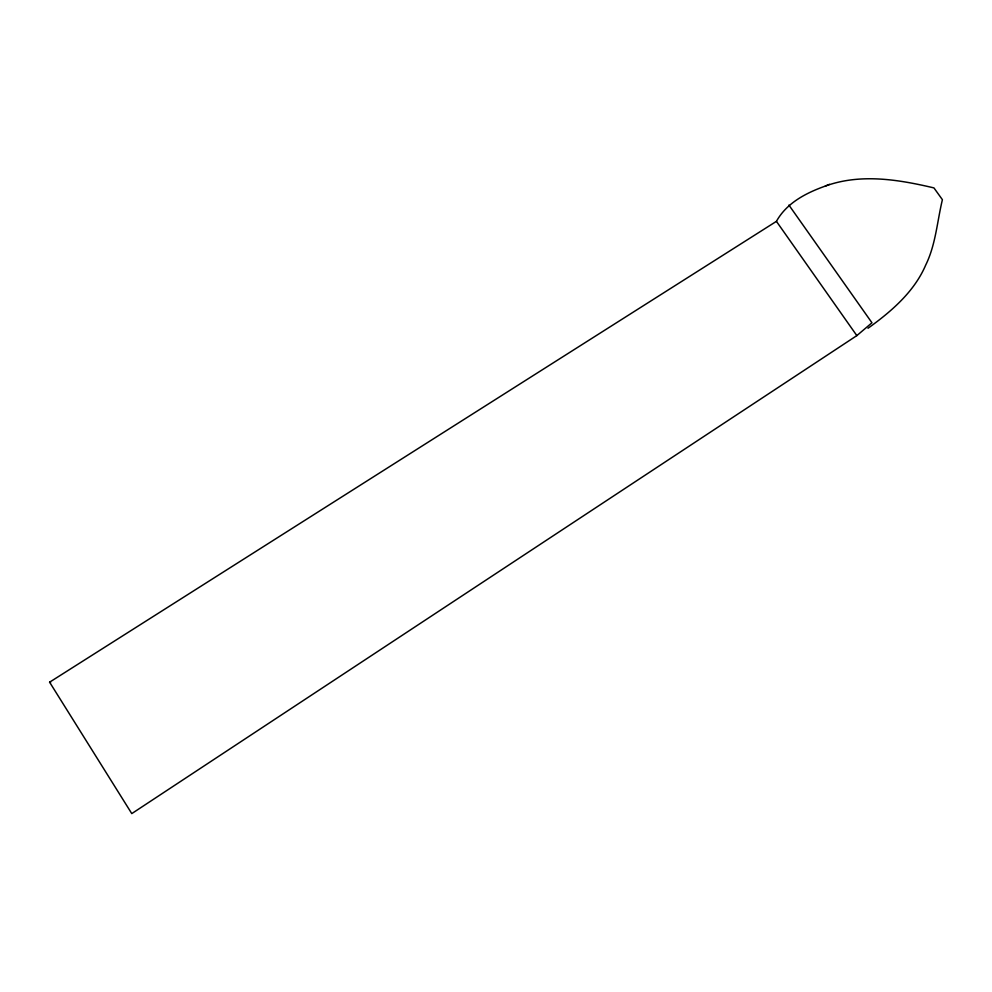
<?xml version="1.0" encoding="UTF-8"?>
<svg xmlns="http://www.w3.org/2000/svg" width="992" height="992" viewBox="0 0 992 992"><rect width="100%" height="100%" fill="white"/><g stroke="black" fill="none" stroke-linecap="round" stroke-linejoin="round"><path stroke-width="1.49" d="M788.913 205.084L871.956 322.784L856.84 335.618L131.775 813.601L49.6 682.186L776.426 221.352C786.693 202.876 806.062 192.969 825.245 186.099M868 328.265C891.101 311.686 914.252 291.859 925.672 265.137C935.741 244.714 937.13 221.6 942.4 199.69L933.943 187.91C898.467 179.527 860.498 173.265 825.319 186.062L829.486 184.338M49.6 682.186L50.642 682.657M776.426 221.352L856.84 335.618"/></g></svg>
